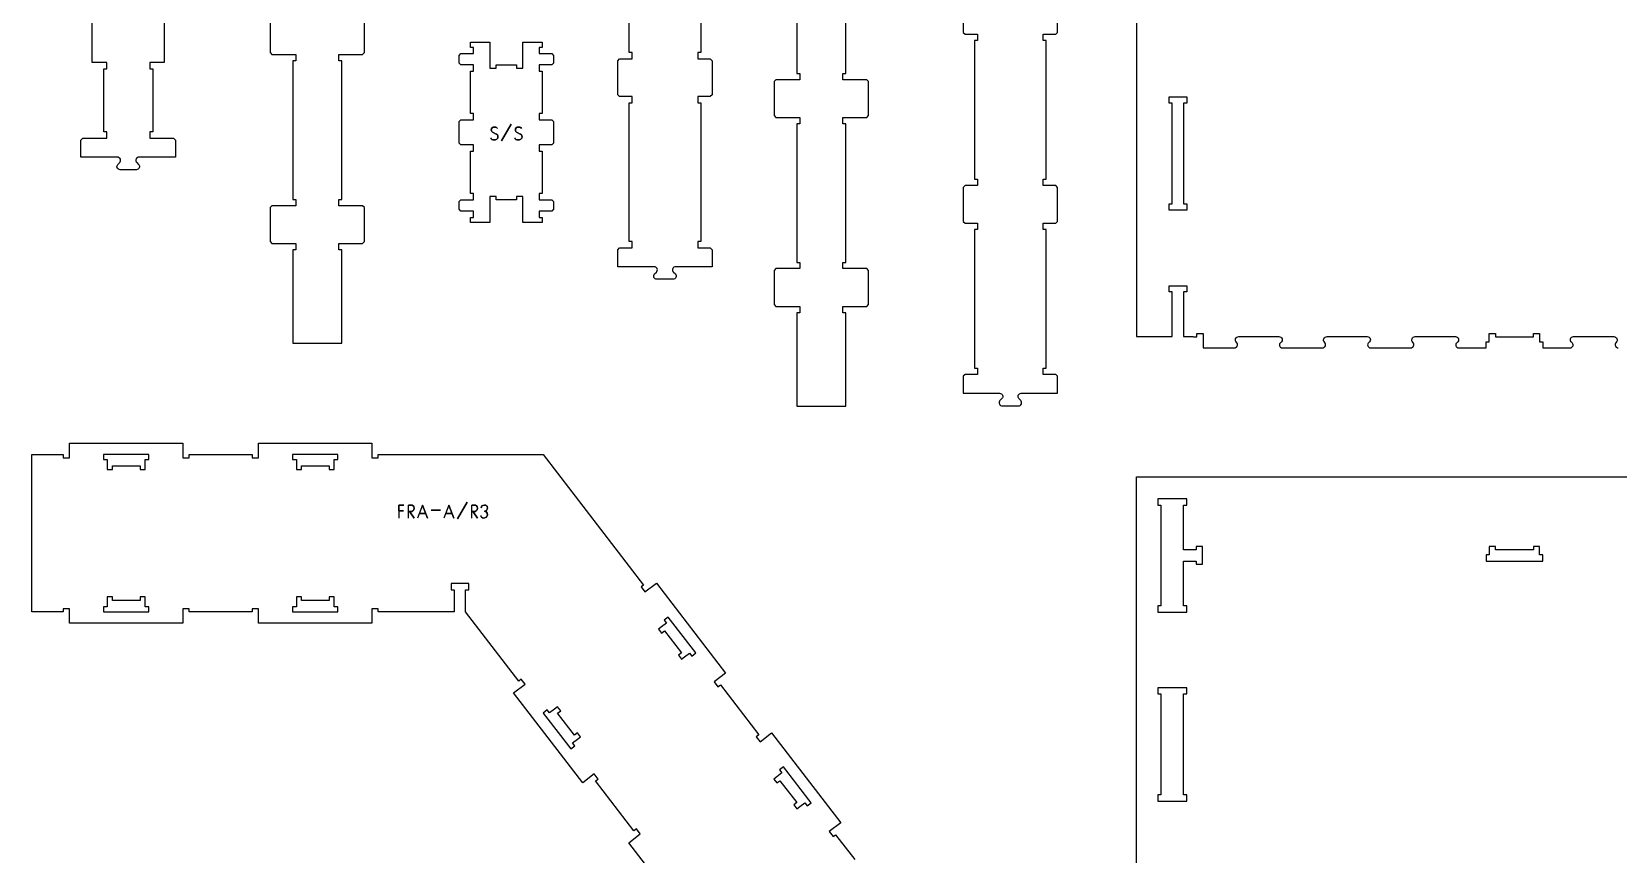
# Model space of a CAD drawing. Extents: x -8400 to 9125, y -4246 to 4193.
# Drawn here: x -753 to 1765, y -1946 to -640 of the extents above; entities that cross this region are included whole.
import ezdxf

# ---------------------------------------------------------------- set-up
doc = ezdxf.new("R2010")
doc.units = 0
for name, color, linetype in [('CUTS', 7, 'CONTINUOUS'), ('OUTLINES', 7, 'CONTINUOUS'), ('TAGS', 7, 'CONTINUOUS')]:
    doc.layers.add(name, color=color, linetype=linetype)

msp = doc.modelspace()

# ---------------------------------------------------------------- linework, layer by layer
at = {"layer": 'CUTS', "color": 4}
for points in [[(1075, -913.1), (1080, -913.1), (1080, -923.1), (1052, -923.1), (1052, -913.1), (1057, -913.1), (1057, -753.1), (1052, -753.1), (1052, -743.1), (1080, -743.1), (1080, -753.1), (1075, -753.1)], [(-633.2, -1311.2), (-639.2, -1311.2), (-639.2, -1319.2), (-633.2, -1319.2), (-633.2, -1329.2), (-633.2, -1335.2), (-625.2, -1335.2), (-625.2, -1329.2), (-581.2, -1329.2), (-581.2, -1335.2), (-573.2, -1335.2), (-573.2, -1329.2), (-573.2, -1319.2), (-567.2, -1319.2), (-567.2, -1311.2), (-573.2, -1311.2)], [(-333.2, -1311.2), (-339.2, -1311.2), (-339.2, -1319.2), (-333.2, -1319.2), (-333.2, -1329.2), (-333.2, -1335.2), (-325.2, -1335.2), (-325.2, -1329.2), (-281.2, -1329.2), (-281.2, -1335.2), (-273.2, -1335.2), (-273.2, -1329.2), (-273.2, -1319.2), (-267.2, -1319.2), (-267.2, -1311.2), (-273.2, -1311.2)], [(1095, -1457.4), (1095, -1462.4), (1075, -1462.4), (1075, -1391.4), (1080, -1391.4), (1080, -1381.4), (1034, -1381.4), (1034, -1391.4), (1039, -1391.4), (1039, -1551.4), (1034, -1551.4), (1034, -1561.4), (1080, -1561.4), (1080, -1551.4), (1075, -1551.4), (1075, -1480.4), (1095, -1480.4), (1095, -1485.4), (1105, -1485.4), (1105, -1457.4)], [(1640, -1457.4), (1630, -1457.4), (1630, -1462.4), (1570, -1462.4), (1570, -1457.4), (1560, -1457.4), (1560, -1470.4), (1555, -1470.4), (1555, -1480.4), (1645, -1480.4), (1645, -1470.4), (1640, -1470.4)], [(-573.2, -1561.2), (-567.2, -1561.2), (-567.2, -1553.2), (-573.2, -1553.2), (-573.2, -1543.2), (-573.2, -1537.2), (-581.2, -1537.2), (-581.2, -1543.2), (-625.2, -1543.2), (-625.2, -1537.2), (-633.2, -1537.2), (-633.2, -1543.2), (-633.2, -1553.2), (-639.2, -1553.2), (-639.2, -1561.2), (-633.2, -1561.2)], [(-273.2, -1561.2), (-267.2, -1561.2), (-267.2, -1553.2), (-273.2, -1553.2), (-273.2, -1543.2), (-273.2, -1537.2), (-281.2, -1537.2), (-281.2, -1543.2), (-325.2, -1543.2), (-325.2, -1537.2), (-333.2, -1537.2), (-333.2, -1543.2), (-333.2, -1553.2), (-339.2, -1553.2), (-339.2, -1561.2), (-333.2, -1561.2)], [(260.5, -1574), (256.9, -1569.2), (250.5, -1574.1), (254.2, -1578.8), (246.3, -1584.9), (241.5, -1588.6), (246.4, -1594.9), (251.1, -1591.3), (278, -1626.1), (273.2, -1629.8), (278.1, -1636.1), (282.8, -1632.5), (290.8, -1626.4), (294.4, -1631.1), (300.8, -1626.3), (297.1, -1621.5)], [(1039, -1691.4), (1039, -1851.4), (1034, -1851.4), (1034, -1861.4), (1080, -1861.4), (1080, -1851.4), (1075, -1851.4), (1075, -1691.4), (1080, -1691.4), (1080, -1681.4), (1034, -1681.4), (1034, -1691.4)], [(98.9, -1773.9), (102.6, -1778.7), (108.9, -1773.8), (105.3, -1769.1), (113.2, -1763), (118, -1759.3), (113.1, -1753), (108.3, -1756.6), (81.5, -1721.7), (86.3, -1718.1), (81.4, -1711.7), (76.6, -1715.4), (68.7, -1721.5), (65, -1716.7), (58.7, -1721.6), (62.4, -1726.4)], [(443.4, -1811.7), (439.8, -1807), (433.4, -1811.9), (437.1, -1816.6), (429.2, -1822.7), (424.4, -1826.4), (429.3, -1832.7), (434, -1829.1), (460.9, -1863.9), (456.1, -1867.6), (461, -1873.9), (465.7, -1870.3), (473.7, -1864.2), (477.3, -1868.9), (483.7, -1864.1), (480, -1859.3)]]:
    msp.add_lwpolyline(points, close=True, dxfattribs=at)
at = {"layer": 'OUTLINES', "color": 5}
for points in [[(1000, 1141.9), (1000, -1123.9), (1057, -1123.9), (1057, -1053.1), (1052, -1053.1), (1052, -1043.1), (1080, -1043.1), (1080, -1053.1), (1075, -1053.1), (1075, -1123.9), (1089, -1123.9), (1089.7, -1123.9), (1090.5, -1124.1), (1096, -1124.1), (1096, -1119.1), (1106, -1119.1), (1106, -1141.9), (1155.3, -1141.9), (1156.8, -1141.7), (1158.1, -1141), (1159.2, -1140), (1160, -1138.8), (1160.3, -1137.4), (1160.2, -1135.9), (1159.7, -1134.4), (1157.8, -1132), (1157.2, -1130.5), (1157.1, -1128.8), (1157.5, -1127.3), (1158.3, -1125.9), (1159.5, -1124.8), (1161, -1124.1), (1162.6, -1123.9), (1226.3, -1123.9), (1227.9, -1124.1), (1229.4, -1124.9), (1230.5, -1126.1), (1231.2, -1127.6), (1231.4, -1129.1), (1231.1, -1130.8), (1230.3, -1132.3), (1228, -1134.3), (1227.2, -1135.6), (1227, -1137.1), (1227.1, -1138.5), (1227.8, -1139.8), (1228.8, -1140.9), (1230.2, -1141.6), (1231.6, -1141.9), (1295.3, -1141.9), (1296.7, -1141.7), (1298.1, -1141), (1299.2, -1140), (1299.9, -1138.8), (1300.2, -1137.4), (1300.2, -1135.9), (1299.6, -1134.4), (1297.8, -1132), (1297.2, -1130.5), (1297.1, -1128.8), (1297.5, -1127.3), (1298.3, -1125.9), (1299.5, -1124.8), (1301, -1124.1), (1302.6, -1123.9), (1366.3, -1123.9), (1367.8, -1124.1), (1369.3, -1124.9), (1370.5, -1126.1), (1371.2, -1127.6), (1371.4, -1129.1), (1371.1, -1130.8), (1370.2, -1132.3), (1368, -1134.3), (1367.2, -1135.6), (1366.9, -1137.1), (1367.1, -1138.5), (1367.7, -1139.8), (1368.8, -1140.9), (1370.1, -1141.6), (1371.5, -1141.9), (1435.2, -1141.9), (1436.7, -1141.7), (1438, -1141), (1439.1, -1140), (1439.9, -1138.8), (1440.2, -1137.4), (1440.1, -1135.9), (1439.6, -1134.4), (1437.7, -1132), (1437.1, -1130.5), (1437, -1128.8), (1437.4, -1127.3), (1438.2, -1125.9), (1439.4, -1124.8), (1440.9, -1124.1), (1442.5, -1123.9), (1506.2, -1123.9), (1507.8, -1124.1), (1509.3, -1124.9), (1510.4, -1126.1), (1511.1, -1127.6), (1511.3, -1129.1), (1511, -1130.8), (1510.2, -1132.3), (1507.9, -1134.3), (1507.1, -1135.6), (1506.9, -1137.1), (1507, -1138.5), (1507.7, -1139.8), (1508.7, -1140.9), (1510.1, -1141.6), (1511.5, -1141.9), (1555, -1141.9), (1555, -1132.1), (1560, -1132.1), (1560, -1119.1), (1570, -1119.1), (1570, -1124.1), (1630, -1124.1), (1630, -1119.1), (1640, -1119.1), (1640, -1132.1), (1645, -1132.1), (1645, -1141.9), (1688.5, -1141.9), (1689.9, -1141.6), (1691.3, -1140.9), (1692.3, -1139.8), (1693, -1138.5), (1693.1, -1137.1), (1692.9, -1135.6), (1692.1, -1134.3), (1689.8, -1132.3), (1689, -1130.8), (1688.7, -1129.1), (1688.9, -1127.6), (1689.6, -1126.1), (1690.7, -1124.9), (1692.2, -1124.1), (1693.8, -1123.9), (1757.5, -1123.9), (1759.1, -1124.1), (1760.6, -1124.8), (1761.8, -1125.9), (1762.6, -1127.3), (1763, -1128.8), (1762.9, -1130.5), (1762.3, -1132), (1760.4, -1134.4), (1759.9, -1135.9), (1759.8, -1137.4), (1760.1, -1138.8), (1760.9, -1140), (1762, -1141), (1763.3, -1141.7), (1764.8, -1141.9)], [(308.8, -453), (308.8, -673), (303.8, -673), (303.8, -683), (323.8, -683), (326.8, -686), (326.8, -740), (323.8, -743), (303.8, -743), (303.8, -753), (308.8, -753), (308.8, -973), (303.8, -973), (303.8, -983), (323.8, -983), (326.8, -986), (326.8, -1013), (268.9, -1013), (267.5, -1013.2), (266.1, -1013.9), (265, -1014.9), (264.3, -1016.1), (263.9, -1017.5), (264, -1019), (264.5, -1020.4), (265.3, -1021.6), (268.3, -1024.5), (269.1, -1025.6), (269.6, -1027), (269.7, -1028.5), (269.3, -1029.9), (268.6, -1031.2), (267.5, -1032.2), (266.1, -1032.8), (264.7, -1033), (238.9, -1033), (237.5, -1032.8), (236.1, -1032.2), (235, -1031.2), (234.3, -1029.9), (233.9, -1028.5), (234, -1027), (234.5, -1025.6), (235.3, -1024.5), (238.3, -1021.6), (239.1, -1020.4), (239.6, -1019), (239.7, -1017.5), (239.3, -1016.1), (238.6, -1014.9), (237.5, -1013.9), (236.1, -1013.2), (234.7, -1013), (176.8, -1013), (176.8, -986), (179.8, -983), (199.8, -983), (199.8, -973), (194.8, -973), (194.8, -753), (199.8, -753), (199.8, -743), (179.8, -743), (176.8, -740), (176.8, -686), (179.8, -683), (199.8, -683), (199.8, -673), (194.8, -673), (194.8, -453)], [(-543, -579), (-543, -689), (-561, -689), (-566, -689), (-566, -699), (-561, -699), (-561, -799), (-566, -799), (-566, -809), (-528, -809), (-525, -812), (-525, -839), (-582.9, -839), (-584.3, -839.2), (-585.7, -839.9), (-586.8, -840.9), (-587.5, -842.1), (-587.9, -843.5), (-587.8, -845), (-587.3, -846.4), (-586.5, -847.6), (-583.5, -850.5), (-582.7, -851.7), (-582.2, -853.1), (-582.1, -854.6), (-582.5, -856), (-583.2, -857.2), (-584.3, -858.2), (-585.7, -858.8), (-587.1, -859), (-612.9, -859), (-614.3, -858.8), (-615.7, -858.2), (-616.8, -857.2), (-617.5, -856), (-617.9, -854.6), (-617.8, -853.1), (-617.3, -851.7), (-616.5, -850.5), (-613.5, -847.6), (-612.7, -846.4), (-612.2, -845), (-612.1, -843.5), (-612.5, -842.1), (-613.2, -840.9), (-614.3, -839.9), (-615.7, -839.2), (-617.1, -839), (-675, -839), (-675, -812), (-672, -809), (-634, -809), (-634, -799), (-639, -799), (-639, -699), (-634, -699), (-634, -689), (-639, -689), (-657, -689), (-657, -579)], [(725, -587), (725, -641), (728, -644), (748, -644), (748, -654), (743, -654), (743, -874), (748, -874), (748, -884), (728, -884), (725, -887), (725, -941), (728, -944), (748, -944), (748, -954), (743, -954), (743, -1174), (748, -1174), (748, -1184), (728, -1184), (725, -1187), (725, -1214), (782.9, -1214), (784.3, -1214.2), (785.7, -1214.8), (786.8, -1215.8), (787.5, -1217), (787.9, -1218.4), (787.8, -1219.9), (787.3, -1221.3), (786.5, -1222.5), (783.5, -1225.4), (782.7, -1226.6), (782.2, -1228), (782.1, -1229.5), (782.5, -1230.9), (783.2, -1232.1), (784.3, -1233.1), (785.7, -1233.8), (787.1, -1234), (812.9, -1234), (814.3, -1233.8), (815.7, -1233.1), (816.8, -1232.1), (817.5, -1230.9), (817.9, -1229.5), (817.8, -1228), (817.3, -1226.6), (816.5, -1225.4), (813.5, -1222.5), (812.7, -1221.3), (812.2, -1219.9), (812.1, -1218.4), (812.5, -1217), (813.2, -1215.8), (814.3, -1214.8), (815.7, -1214.2), (817.1, -1214), (875, -1214), (875, -1187), (872, -1184), (852, -1184), (852, -1174), (857, -1174), (857, -954), (852, -954), (852, -944), (872, -944), (875, -941), (875, -887), (872, -884), (852, -884), (852, -874), (857, -874), (857, -654), (852, -654), (852, -644), (872, -644), (875, -641), (875, -587)], [(-375, -619.1), (-375, -673.1), (-372, -676.1), (-334, -676.1), (-334, -686.1), (-339, -686.1), (-339, -906.1), (-334, -906.1), (-334, -916.1), (-372, -916.1), (-375, -919.1), (-375, -973.1), (-372, -976.1), (-334, -976.1), (-334, -986.1), (-339, -986.1), (-339, -1134.4), (-261, -1134.4), (-261, -986.1), (-266, -986.1), (-266, -976.1), (-228, -976.1), (-225, -973.1), (-225, -919.1), (-228, -916.1), (-266, -916.1), (-266, -906.1), (-261, -906.1), (-261, -686.1), (-266, -686.1), (-266, -676.1), (-228, -676.1), (-225, -673.1), (-225, -619.1)], [(461, -606.1), (461, -706.1), (466, -706.1), (466, -716.1), (428, -716.1), (425, -719.1), (425, -773.1), (428, -776.1), (466, -776.1), (466, -786.1), (461, -786.1), (461, -1006.1), (466, -1006.1), (466, -1016.1), (428, -1016.1), (425, -1019.1), (425, -1073.1), (428, -1076.1), (466, -1076.1), (466, -1086.1), (461, -1086.1), (461, -1234.4), (539, -1234.4), (539, -1086.1), (534, -1086.1), (534, -1076.1), (572, -1076.1), (575, -1073.1), (575, -1019.1), (572, -1016.1), (534, -1016.1), (534, -1006.1), (539, -1006.1), (539, -786.1), (534, -786.1), (534, -776.1), (572, -776.1), (575, -773.1), (575, -719.1), (572, -716.1), (534, -716.1), (534, -706.1), (539, -706.1), (539, -606.1)], [(304.2, -2070.3), (194.4, -1927.6), (212.7, -1913.6), (206.6, -1905.6), (202.6, -1908.7), (141.6, -1829.4), (145.6, -1826.4), (139.5, -1818.4), (121.3, -1832.5), (11.5, -1689.8), (29.7, -1675.8), (23.6, -1667.8), (19.7, -1670.9), (-64.7, -1561.2), (-64.7, -1526.2), (-59.7, -1526.2), (-59.7, -1516.2), (-87.7, -1516.2), (-87.7, -1526.2), (-82.7, -1526.2), (-82.7, -1561.2), (-203.2, -1561.2), (-203.2, -1556.2), (-213.2, -1556.2), (-213.2, -1579.2), (-393.2, -1579.2), (-393.2, -1556.2), (-403.2, -1556.2), (-403.2, -1561.2), (-503.2, -1561.2), (-503.2, -1556.2), (-513.2, -1556.2), (-513.2, -1579.2), (-693.2, -1579.2), (-693.2, -1556.2), (-703.2, -1556.2), (-703.2, -1561.2), (-753.2, -1561.2), (-753.2, -1311.2), (-703.2, -1311.2), (-703.2, -1316.2), (-693.2, -1316.2), (-693.2, -1293.2), (-513.2, -1293.2), (-513.2, -1316.2), (-503.2, -1316.2), (-503.2, -1311.2), (-403.2, -1311.2), (-403.2, -1316.2), (-393.2, -1316.2), (-393.2, -1293.2), (-213.2, -1293.2), (-213.2, -1316.2), (-203.2, -1316.2), (-203.2, -1311.2), (58.4, -1311.2), (217.8, -1518.5), (213.9, -1521.5), (220, -1529.4), (238.2, -1515.4), (348, -1658.1), (329.7, -1672.1), (335.8, -1680), (339.8, -1677), (400.8, -1756.3), (396.8, -1759.3), (402.9, -1767.2), (421.1, -1753.2), (530.9, -1895.9), (512.6, -1909.9), (518.7, -1917.8), (522.7, -1914.8), (553.2, -1954.4)], [(1000, -3453.6), (1000, -1346.4), (2200, -1346.4)]]:
    msp.add_lwpolyline(points, dxfattribs=at)
msp.add_lwpolyline([(57, -656.7), (57, -664.7), (52, -664.7), (52, -674.7), (72, -674.7), (75, -677.7), (75, -689.7), (72, -692.7), (52, -692.7), (52, -702.7), (57, -702.7), (57, -769.7), (52, -769.7), (52, -779.7), (72, -779.7), (75, -782.7), (75, -816.7), (72, -819.7), (52, -819.7), (52, -829.7), (57, -829.7), (57, -896.7), (52, -896.7), (52, -906.7), (72, -906.7), (75, -909.7), (75, -921.7), (72, -924.7), (52, -924.7), (52, -934.7), (57, -934.7), (57, -942.7), (26, -942.7), (26, -901.7), (16, -901.7), (16, -906.7), (-16, -906.7), (-16, -901.7), (-26, -901.7), (-26, -942.7), (-57, -942.7), (-57, -934.7), (-52, -934.7), (-52, -924.7), (-72, -924.7), (-75, -921.7), (-75, -909.7), (-72, -906.7), (-52, -906.7), (-52, -896.7), (-57, -896.7), (-57, -829.7), (-52, -829.7), (-52, -819.7), (-72, -819.7), (-75, -816.7), (-75, -782.7), (-72, -779.7), (-52, -779.7), (-52, -769.7), (-57, -769.7), (-57, -702.7), (-52, -702.7), (-52, -692.7), (-72, -692.7), (-75, -689.7), (-75, -677.7), (-72, -674.7), (-52, -674.7), (-52, -664.7), (-57, -664.7), (-57, -656.7), (-26, -656.7), (-26, -697.7), (-16, -697.7), (-16, -692.7), (16, -692.7), (16, -697.7), (26, -697.7), (26, -656.7)], close=True, dxfattribs=at)
at = {"layer": 'TAGS', "color": 2}
for points in [[(-25, -808.3), (-24.1, -809.8), (-22.8, -810.8), (-21.3, -811.5), (-19.2, -811.7), (-17, -811.5), (-15.1, -810.6), (-13.7, -809.1), (-13.2, -807), (-13.4, -805), (-14.2, -803.7), (-15.2, -802.8), (-16.2, -802.3), (-20.8, -799.9), (-22, -799.2), (-22.9, -798.4), (-23.5, -797.3), (-23.8, -795.9), (-23.5, -794.2), (-22.6, -792.7), (-21, -791.6), (-18.8, -791.2), (-16.7, -791.5), (-15.3, -792.2), (-14.2, -793.3), (-15.3, -792.2), (-16.7, -791.5), (-18.8, -791.2), (-21, -791.6), (-22.6, -792.7), (-23.5, -794.2), (-23.8, -795.9), (-23.5, -797.3), (-22.9, -798.4), (-22, -799.2), (-20.8, -799.9), (-16.2, -802.3), (-15.2, -802.8), (-14.2, -803.7), (-13.4, -805), (-13.2, -807), (-13.7, -809.1), (-15.1, -810.6), (-17, -811.5), (-19.2, -811.7), (-21.3, -811.5), (-22.8, -810.8), (-24.1, -809.8)], [(13.1, -808.3), (14.1, -809.8), (15.3, -810.8), (16.9, -811.5), (18.9, -811.7), (21.2, -811.5), (23.1, -810.6), (24.4, -809.1), (25, -807), (24.7, -805), (24, -803.7), (22.9, -802.8), (22, -802.3), (17.4, -799.9), (16.2, -799.2), (15.3, -798.4), (14.7, -797.3), (14.4, -795.9), (14.7, -794.2), (15.6, -792.7), (17.2, -791.6), (19.3, -791.2), (21.5, -791.5), (22.9, -792.2), (23.9, -793.3), (22.9, -792.2), (21.5, -791.5), (19.3, -791.2), (17.2, -791.6), (15.6, -792.7), (14.7, -794.2), (14.4, -795.9), (14.7, -797.3), (15.3, -798.4), (16.2, -799.2), (17.4, -799.9), (22, -802.3), (22.9, -802.8), (24, -803.7), (24.7, -805), (25, -807), (24.4, -809.1), (23.1, -810.6), (21.2, -811.5), (18.9, -811.7), (16.9, -811.5), (15.3, -810.8), (14.1, -809.8)], [(-170.3, -1400.6), (-163, -1400.6), (-170.3, -1400.6), (-170.3, -1391.5), (-162.7, -1391.5), (-170.3, -1391.5), (-170.3, -1412)], [(-155, -1412), (-155, -1391.5), (-151.4, -1391.5), (-149.5, -1391.8), (-147.9, -1392.7), (-146.8, -1394.3), (-146.3, -1396.6), (-146.9, -1398.9), (-148.3, -1400.6), (-150, -1401.6), (-151.4, -1401.9), (-155, -1401.9), (-151.4, -1401.9), (-150, -1401.6), (-148.3, -1400.6), (-146.9, -1398.9), (-146.3, -1396.6), (-146.8, -1394.3), (-147.9, -1392.7), (-149.5, -1391.8), (-151.4, -1391.5), (-155, -1391.5)], [(-132.9, -1391.5), (-124.9, -1412), (-132.9, -1391.5), (-140.9, -1412)], [(-91.2, -1391.5), (-83.2, -1412), (-91.2, -1391.5), (-99.3, -1412)], [(-54.6, -1412), (-54.6, -1391.5), (-51, -1391.5), (-49.1, -1391.8), (-47.5, -1392.7), (-46.4, -1394.3), (-45.9, -1396.6), (-46.5, -1398.9), (-47.9, -1400.6), (-49.6, -1401.6), (-51, -1401.9), (-54.6, -1401.9), (-51, -1401.9), (-49.6, -1401.6), (-47.9, -1400.6), (-46.5, -1398.9), (-45.9, -1396.6), (-46.4, -1394.3), (-47.5, -1392.7), (-49.1, -1391.8), (-51, -1391.5), (-54.6, -1391.5)], [(-40.5, -1408.1), (-40.2, -1409.4), (-39.3, -1410.7), (-37.8, -1411.7), (-35.6, -1412), (-31.3, -1410.7), (-29.7, -1406.7), (-30.2, -1404.4), (-31.3, -1402.7), (-32.9, -1401.7), (-34.7, -1401.3), (-33, -1401), (-31.5, -1399.9), (-30.5, -1398.2), (-30.1, -1396.1), (-30.1, -1395.3), (-30.2, -1394.3), (-30.6, -1393.3), (-31.4, -1392.4), (-32.7, -1391.7), (-34.5, -1391.5), (-37.2, -1391.9), (-38.8, -1392.9), (-39.5, -1394.2), (-39.8, -1395.6), (-39.5, -1394.2), (-38.8, -1392.9), (-37.2, -1391.9), (-34.5, -1391.5), (-32.7, -1391.7), (-31.4, -1392.4), (-30.6, -1393.3), (-30.2, -1394.3), (-30.1, -1395.3), (-30.1, -1396.1), (-30.5, -1398.2), (-31.5, -1399.9), (-33, -1401), (-34.7, -1401.3), (-32.9, -1401.7), (-31.3, -1402.7), (-30.2, -1404.4), (-29.7, -1406.7), (-31.3, -1410.7), (-35.6, -1412), (-37.8, -1411.7), (-39.3, -1410.7), (-40.2, -1409.4)]]:
    msp.add_lwpolyline(points, dxfattribs=at)
for points in [[(7.8, -786.5), (-7.4, -812.9)], [(-146.3, -1412), (-152.9, -1402)], [(-127.8, -1404.7), (-138.1, -1404.7)], [(-104.6, -1399.7), (-119.2, -1399.7)], [(-86.1, -1404.7), (-96.4, -1404.7)], [(-62.3, -1386.8), (-77.5, -1413.2)], [(-45.9, -1412), (-52.5, -1402)]]:
    msp.add_lwpolyline(points, close=True, dxfattribs=at)

doc.saveas('drawing.dxf')
